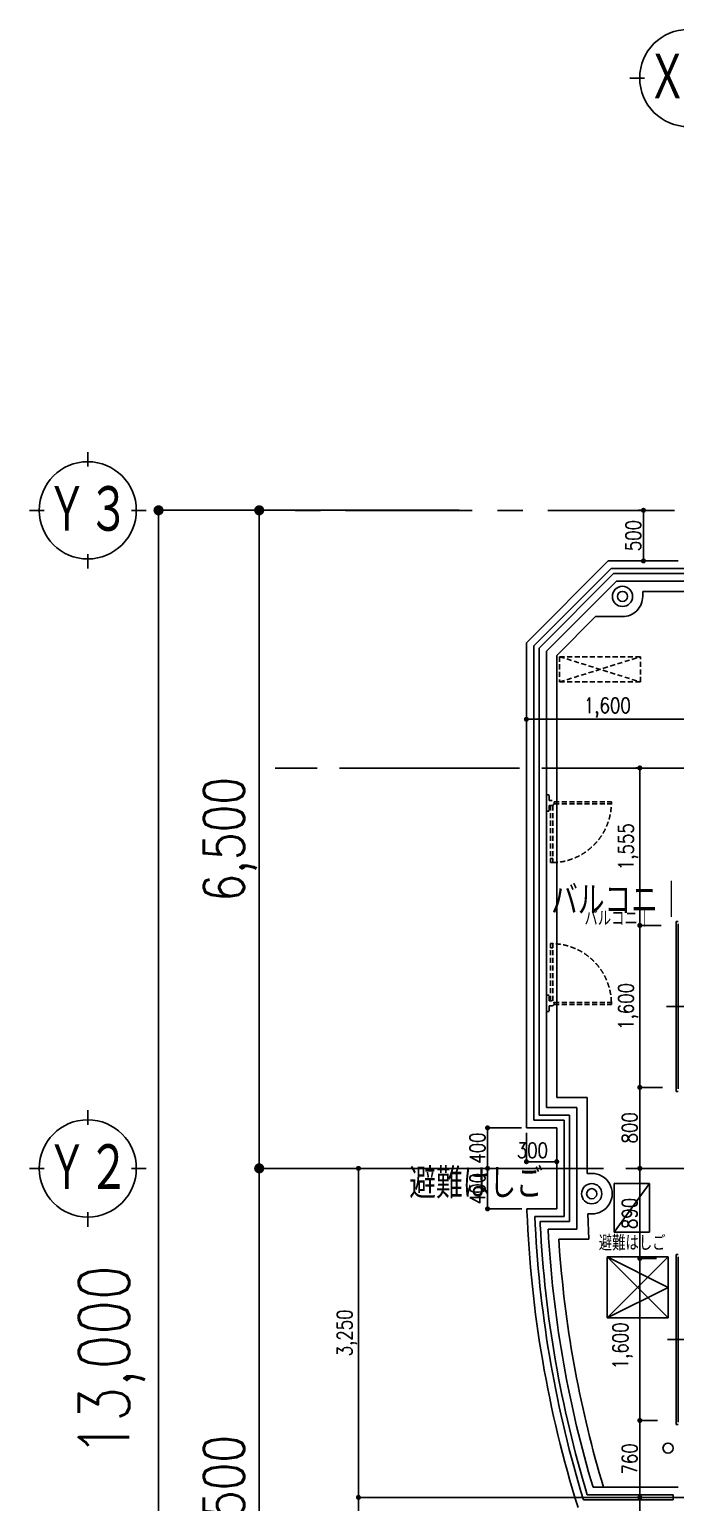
# Model space of a CAD drawing. Header units: millimetres. Extents: x 15495 to 166182, y -39946 to 18307.
# Drawn here: x 84778 to 91165, y -31061 to -16511 of the extents above; entities that cross this region are included whole.
import ezdxf
from ezdxf.enums import TextEntityAlignment as Align

# ---------------------------------------------------------------- set-up
doc = ezdxf.new("R2010")
doc.units = ezdxf.units.MM
doc.header["$LTSCALE"] = 1000
doc.linetypes.add('CENTER', pattern=[2, 1.25, -0.25, 0.25, -0.25])
doc.linetypes.add('DASHED2', pattern=[0.375, 0.25, -0.125])
doc.layers.get('0').update_dxf_attribs({"linetype": 'CONTINUOUS'})
for name, color, linetype in [('F_FITT1-100', 5, 'CONTINUOUS'), ('F_FITT1-50', 5, 'CONTINUOUS'), ('F_FITT2-100', 1, 'CONTINUOUS'), ('F_FITT2-50', 1, 'CONTINUOUS'), ('K-A_EQP-50', 60, 'CONTINUOUS'), ('TF-A_ELSE-100', 6, 'CONTINUOUS'), ('TF-A_ELSE-50', 6, 'CONTINUOUS'), ('TF-A_EQP-50', 60, 'CONTINUOUS'), ('TF-E_DIM-100', 3, 'CONTINUOUS'), ('TF-E_DIM-50', 3, 'CONTINUOUS'), ('TF-E_GRID-100', 1, 'CENTER'), ('TF-E_GRID-50', 1, 'CENTER'), ('TF-E_TEXT-100', 3, 'CONTINUOUS'), ('TF-E_TEXT-50', 3, 'CONTINUOUS'), ('TF-F_FITT1-100', 5, 'CONTINUOUS'), ('TF-F_FITT1-50', 5, 'CONTINUOUS'), ('TF-F_HIDE-50', 12, 'CONTINUOUS'), ('TF-H_LINE1-50', 140, 'CONTINUOUS')]:
    doc.layers.add(name, color=color, linetype=linetype)
doc.styles.add('DIM', font='romans.shx', dxfattribs={"width": 0.8, "bigfont": 'bigfont.shx'})
doc.styles.add('ROOM', font='romans.shx', dxfattribs={"width": 0.8, "bigfont": 'bigfont.shx'})
doc.styles.add('ROOM_TATE', font='romans.shx', dxfattribs={"width": 0.8, "bigfont": 'bigfont.shx'})
doc.styles.get("Standard").update_dxf_attribs({"font": 'txt.shx', "bigfont": 'bigfont.shx'})
doc.dimstyles.new('DIM100_4_3', dxfattribs={"dimscale": 100, "dimtxt": 4, "dimasz": 1, "dimexe": 0, "dimexo": 1, "dimgap": 0.5, "dimtad": 1, "dimdec": 1, "dimdsep": 46, "dimlunit": 6, "dimtxsty": 'DIM', "dimblk1": 'DOT', "dimblk2": 'DOT', "dimsah": 1, "dimcen": 1, "dimclrd": 256, "dimclre": 256, "dimclrt": 256, "dimadec": 0, "dimazin": 0, "dimtfac": 1, "dimtdec": 1, "dimtix": 1, "dimtmove": 2, "dimatfit": 3, "dimldrblk": 'DOT', "dimfxl": 1, "dimtvp": 0.833333, "dimtolj": 1, "dimarcsym": 0})
doc.dimstyles.new('DIM100_5_3', dxfattribs={"dimscale": 100, "dimtxt": 5, "dimasz": 1, "dimexe": 0, "dimexo": 1, "dimgap": 0.5, "dimtad": 1, "dimdec": 1, "dimdsep": 46, "dimlunit": 6, "dimtxsty": 'DIM', "dimblk1": 'DOT', "dimblk2": 'DOT', "dimsah": 1, "dimcen": 1, "dimclrd": 256, "dimclre": 256, "dimclrt": 256, "dimadec": 0, "dimazin": 0, "dimtfac": 1, "dimtdec": 1, "dimtix": 1, "dimtmove": 2, "dimatfit": 3, "dimldrblk": 'DOT', "dimfxl": 1, "dimtvp": 0.833333, "dimtolj": 1, "dimarcsym": 0})
doc.dimstyles.new('DIM50_3_3', dxfattribs={"dimscale": 50, "dimtxt": 3, "dimasz": 1, "dimexe": 0, "dimexo": 1, "dimgap": 0.5, "dimtad": 1, "dimdec": 1, "dimdsep": 46, "dimlunit": 6, "dimtxsty": 'DIM', "dimblk1": 'DOT', "dimblk2": 'DOT', "dimsah": 1, "dimcen": 1, "dimclrd": 256, "dimclre": 256, "dimclrt": 256, "dimadec": 0, "dimazin": 0, "dimtfac": 1, "dimtdec": 1, "dimtix": 1, "dimtmove": 2, "dimatfit": 3, "dimldrblk": 'DOT', "dimfxl": 1, "dimtvp": 0.833333, "dimtolj": 1, "dimarcsym": 0})

# ---------------------------------------------------------------- blocks, each defined once
blk = doc.blocks.new('DOT')
at = {"color": 0, "linetype": 'ByBlock'}
blk.add_line((-0.5, 0), (-1, 0), dxfattribs=at)
at = {"color": 0, "linetype": 'ByBlock', "const_width": 0.5}
blk.add_lwpolyline([(-0.25, 0, 1), (0.25, 0, 1)], format="xyb", close=True, dxfattribs=at)
blk = doc.blocks.new('*D719')
at = {"layer": 'TF-E_DIM-100', "lineweight": -2}
for p, q in [((88788, -27761), (87049, -27761)), ((87049, -34161), (87049, -27861)), ((88788, -34261), (87049, -34261))]:
    blk.add_line(p, q, dxfattribs=at)
at = {"layer": 'TF-E_DIM-100', "lineweight": -2, "xscale": 100, "yscale": 100, "zscale": 100}
for p, rotation in [((87049, -27761), 90), ((87049, -34261), 270)]:
    blk.add_blockref('DOT', p, dxfattribs=dict(at, rotation=rotation))
at = {"layer": 'TF-E_DIM-100', "insert": (86761, -31011), "char_height": 400, "attachment_point": 5, "rotation": 90, "style": 'DIM'}
blk.add_mtext('\\A1;6,500', dxfattribs=at)
blk = doc.blocks.new('_DOT')
at = {"color": 0, "linetype": 'ByBlock'}
blk.add_line((-0.5, 0), (-1, 0), dxfattribs=at)
at = {"color": 0, "linetype": 'ByBlock', "const_width": 0.5}
blk.add_lwpolyline([(-0.25, 0, 1), (0.25, 0, 1)], format="xyb", close=True, dxfattribs=at)
blk = doc.blocks.new('*D718')
at = {"layer": 'TF-E_DIM-100', "lineweight": -2}
for p, q in [((89024, -21261), (86054, -21261)), ((86054, -34161), (86054, -21361)), ((89024, -34261), (86054, -34261))]:
    blk.add_line(p, q, dxfattribs=at)
at = {"layer": 'TF-E_DIM-100', "lineweight": -2, "xscale": 100, "yscale": 100, "zscale": 100}
for p, rotation in [((86054, -21261), 90), ((86054, -34261), 270)]:
    blk.add_blockref('DOT', p, dxfattribs=dict(at, rotation=rotation))
at = {"layer": 'TF-E_DIM-100', "insert": (85591, -29662), "char_height": 500, "attachment_point": 5, "rotation": 90, "style": 'DIM'}
blk.add_mtext('\\A1;13,000', dxfattribs=at)
blk = doc.blocks.new('*D720')
at = {"layer": 'TF-E_DIM-100', "lineweight": -2}
for p, q in [((88788, -21261), (87049, -21261)), ((87049, -27661), (87049, -21361)), ((88788, -27761), (87049, -27761))]:
    blk.add_line(p, q, dxfattribs=at)
at = {"layer": 'TF-E_DIM-100', "lineweight": -2, "xscale": 100, "yscale": 100, "zscale": 100}
for p, rotation in [((87049, -21261), 90), ((87049, -27761), 270)]:
    blk.add_blockref('DOT', p, dxfattribs=dict(at, rotation=rotation))
at = {"layer": 'TF-E_DIM-100', "insert": (86761, -24511), "char_height": 400, "attachment_point": 5, "rotation": 90, "style": 'DIM'}
blk.add_mtext('\\A1;6,500', dxfattribs=at)
blk = doc.blocks.new("AW-1'_100")
at = {"layer": 'F_FITT1-100'}
for p, q in [((25, -100), (25, 815)), ((-205, 0), (200, 0)), ((-25, 100), (-25, -815))]:
    blk.add_line(p, q, dxfattribs=at)
at = {"layer": 'F_FITT2-100'}
for p, q in [((-100, -815), (-100, 815)), ((120, 815), (120, -815))]:
    blk.add_line(p, q, dxfattribs=at)
blk = doc.blocks.new('*D717')
at = {"layer": 'TF-E_DIM-50', "lineweight": -2}
for p, q in [((88068, -27761), (88030, -27761)), ((88030, -30961), (88030, -27811)), ((91442, -31011), (88030, -31011))]:
    blk.add_line(p, q, dxfattribs=at)
at = {"layer": 'TF-E_DIM-50', "lineweight": -2, "xscale": 50, "yscale": 50, "zscale": 50}
for p, rotation in [((88030, -27761), 90), ((88030, -31011), 270)]:
    blk.add_blockref('DOT', p, dxfattribs=dict(at, rotation=rotation))
at = {"layer": 'TF-E_DIM-50', "insert": (87916, -29386), "char_height": 150, "attachment_point": 5, "rotation": 90, "style": 'DIM'}
blk.add_mtext('\\A1;3,250', dxfattribs=at)
blk = doc.blocks.new('*D716')
at = {"layer": 'TF-E_DIM-50', "lineweight": -2}
for p, q in [((91442, -31011), (88030, -31011)), ((88030, -34211), (88030, -31061)), ((88199, -34261), (88030, -34261))]:
    blk.add_line(p, q, dxfattribs=at)
at = {"layer": 'TF-E_DIM-50', "lineweight": -2, "xscale": 50, "yscale": 50, "zscale": 50}
for p, rotation in [((88030, -31011), 90), ((88030, -34261), 270)]:
    blk.add_blockref('DOT', p, dxfattribs=dict(at, rotation=rotation))
at = {"layer": 'TF-E_DIM-50', "insert": (87916, -32636), "char_height": 150, "attachment_point": 5, "rotation": 90, "style": 'DIM'}
blk.add_mtext('\\A1;3,250', dxfattribs=at)
blk = doc.blocks.new('*D715')
at = {"layer": 'TF-E_DIM-50', "lineweight": -2}
for p, q in [((90976, -28651), (90811, -28651)), ((90811, -28701), (90811, -30201)), ((90986, -30251), (90811, -30251))]:
    blk.add_line(p, q, dxfattribs=at)
at = {"layer": 'TF-E_DIM-50', "lineweight": -2, "xscale": 50, "yscale": 50, "zscale": 50}
for p, rotation in [((90811, -28651), 90), ((90811, -30251), 270)]:
    blk.add_blockref('DOT', p, dxfattribs=dict(at, rotation=rotation))
at = {"layer": 'TF-E_DIM-50', "insert": (90642, -29514), "char_height": 150, "attachment_point": 5, "rotation": 90, "style": 'DIM'}
blk.add_mtext('\\A1;1,600', dxfattribs=at)
blk = doc.blocks.new('*D714')
at = {"layer": 'TF-E_DIM-50', "lineweight": -2}
for p, q in [((89690, -23368), (89690, -23325)), ((91240, -23325), (89740, -23325)), ((91290, -23368), (91290, -23325))]:
    blk.add_line(p, q, dxfattribs=at)
at = {"layer": 'TF-E_DIM-50', "lineweight": -2, "xscale": 50, "yscale": 50, "zscale": 50, "rotation": 180}
blk.add_blockref('DOT', (89690, -23325), dxfattribs=at)
at = {"layer": 'TF-E_DIM-50', "lineweight": -2, "xscale": 50, "yscale": 50, "zscale": 50}
blk.add_blockref('DOT', (91290, -23325), dxfattribs=at)
at = {"layer": 'TF-E_DIM-50', "insert": (90490, -23211), "char_height": 150, "attachment_point": 5, "style": 'DIM'}
blk.add_mtext('\\A1;1,600', dxfattribs=at)
blk = doc.blocks.new('ACOUT')
at = {"layer": 'K-A_EQP-50', "linetype": 'DASHED2', "ltscale": 0.2}
for p, q in [((0, 0), (-800, 250)), ((0, 250), (-800, 0)), ((-800, 0), (-800, 250)), ((-800, 250), (0, 250)), ((0, 250), (0, 0)), ((0, 0), (-800, 0))]:
    blk.add_line(p, q, dxfattribs=at)
blk = doc.blocks.new('*D723')
at = {"layer": 'TF-E_DIM-50', "lineweight": -2}
for p, q in [((89690, -27411), (89690, -27695)), ((89990, -27576), (89990, -27695)), ((89740, -27695), (89940, -27695))]:
    blk.add_line(p, q, dxfattribs=at)
at = {"layer": 'TF-E_DIM-50', "lineweight": -2, "xscale": 50, "yscale": 50, "zscale": 50, "rotation": 180}
blk.add_blockref('DOT', (89690, -27695), dxfattribs=at)
at = {"layer": 'TF-E_DIM-50', "lineweight": -2, "xscale": 50, "yscale": 50, "zscale": 50}
blk.add_blockref('DOT', (89990, -27695), dxfattribs=at)
at = {"layer": 'TF-E_DIM-50', "insert": (89749, -27583), "char_height": 150, "attachment_point": 5, "style": 'DIM'}
blk.add_mtext('\\A1;300', dxfattribs=at)
blk = doc.blocks.new('*D722')
at = {"layer": 'TF-E_DIM-50', "lineweight": -2}
for p, q in [((89640, -27361), (89306, -27361)), ((89306, -27411), (89306, -27711)), ((89440, -27761), (89306, -27761))]:
    blk.add_line(p, q, dxfattribs=at)
at = {"layer": 'TF-E_DIM-50', "lineweight": -2, "xscale": 50, "yscale": 50, "zscale": 50}
for p, rotation in [((89306, -27361), 90), ((89306, -27761), 270)]:
    blk.add_blockref('DOT', p, dxfattribs=dict(at, rotation=rotation))
at = {"layer": 'TF-E_DIM-50', "insert": (89206, -27561), "char_height": 150, "attachment_point": 5, "rotation": 90, "style": 'DIM'}
blk.add_mtext('\\A1;400', dxfattribs=at)
blk = doc.blocks.new('*D721')
at = {"layer": 'TF-E_DIM-50', "lineweight": -2}
for p, q in [((89440, -27761), (89306, -27761)), ((89306, -27811), (89306, -28111)), ((89645, -28161), (89306, -28161))]:
    blk.add_line(p, q, dxfattribs=at)
at = {"layer": 'TF-E_DIM-50', "lineweight": -2, "xscale": 50, "yscale": 50, "zscale": 50}
for p, rotation in [((89306, -27761), 90), ((89306, -28161), 270)]:
    blk.add_blockref('DOT', p, dxfattribs=dict(at, rotation=rotation))
at = {"layer": 'TF-E_DIM-50', "insert": (89206, -27961), "char_height": 150, "attachment_point": 5, "rotation": 90, "style": 'DIM'}
blk.add_mtext('\\A1;400', dxfattribs=at)
blk = doc.blocks.new('*D665')
at = {"layer": 'TF-E_DIM-50', "lineweight": -2}
for p, q in [((90855, -27761), (90811, -27761)), ((90811, -27811), (90811, -28601)), ((90976, -28651), (90811, -28651))]:
    blk.add_line(p, q, dxfattribs=at)
at = {"layer": 'TF-E_DIM-50', "lineweight": -2, "xscale": 50, "yscale": 50, "zscale": 50}
for p, rotation in [((90811, -27761), 90), ((90811, -28651), 270)]:
    blk.add_blockref('DOT', p, dxfattribs=dict(at, rotation=rotation))
at = {"layer": 'TF-E_DIM-50', "insert": (90711, -28206), "char_height": 150, "attachment_point": 5, "rotation": 90, "style": 'DIM'}
blk.add_mtext('\\A1;890', dxfattribs=at)
blk = doc.blocks.new('*D662')
at = {"layer": 'TF-E_DIM-50', "lineweight": -2}
for p, q in [((90986, -30251), (90811, -30251)), ((90811, -30301), (90811, -30961)), ((91240, -31011), (90811, -31011))]:
    blk.add_line(p, q, dxfattribs=at)
at = {"layer": 'TF-E_DIM-50', "lineweight": -2, "xscale": 50, "yscale": 50, "zscale": 50}
for p, rotation in [((90811, -30251), 90), ((90811, -31011), 270)]:
    blk.add_blockref('DOT', p, dxfattribs=dict(at, rotation=rotation))
at = {"layer": 'TF-E_DIM-50', "insert": (90711, -30631), "char_height": 150, "attachment_point": 5, "rotation": 90, "style": 'DIM'}
blk.add_mtext('\\A1;760', dxfattribs=at)
blk = doc.blocks.new('*D728')
at = {"layer": 'TF-E_DIM-50', "lineweight": -2}
for p, q in [((91240, -31011), (90811, -31011)), ((90811, -31061), (90811, -31701)), ((91319, -31751), (90811, -31751))]:
    blk.add_line(p, q, dxfattribs=at)
at = {"layer": 'TF-E_DIM-50', "lineweight": -2, "xscale": 50, "yscale": 50, "zscale": 50}
for p, rotation in [((90811, -31011), 90), ((90811, -31751), 270)]:
    blk.add_blockref('DOT', p, dxfattribs=dict(at, rotation=rotation))
at = {"layer": 'TF-E_DIM-50', "insert": (90711, -31381), "char_height": 150, "attachment_point": 5, "rotation": 90, "style": 'DIM'}
blk.add_mtext('\\A1;740', dxfattribs=at)
blk = doc.blocks.new("AW-1'_50")
at = {"layer": 'F_FITT1-50'}
for p, q in [((-130.00075, 815.001625), (-130.00075, 840.001625)), ((-35.00075, 840.001625), (-130.00075, 840.001625)), ((-35.00075, 815.001625), (-130.00075, 815.001625)), ((-35.00075, 825.001625), (-35.00075, 800.001625)), ((-15.00075, 825.001625), (-35.00075, 825.001625)), ((34.99925, 800.001625), (-35.00075, 800.001625)), ((3.99925, 800.001625), (3.99925, 762.001625)), ((25.99925, 762.001625), (3.99925, 762.001625)), ((14.99925, 825.001625), (34.99925, 825.001625)), ((14.99925, 762.001625), (14.99925, 25.001875)), ((25.99925, 800.001625), (25.99925, 762.001625)), ((34.99925, 825.001625), (34.99925, 800.001625)), ((199.99925, 0), (-200.00075, 0)), ((-61.50075, 25.001875), (-4.00075, 25.001875)), ((-61.50075, -24.998125), (-61.50075, 25.001875)), ((-26.00075, 25.001875), (-26.00075, -24.998125)), ((-4.00075, 25.001875), (-4.00075, -24.998125)), ((3.99925, 25.001875), (25.99925, 25.001875)), ((3.99925, -24.998125), (3.99925, 25.001875)), ((25.99925, 25.001875), (25.99925, -24.998125)), ((-4.00075, -24.998125), (-61.50075, -24.998125)), ((-15.00075, -761.998375), (-15.00075, -24.998125)), ((25.99925, -24.998125), (3.99925, -24.998125)), ((-130.00075, -814.998375), (-130.00075, -839.998375)), ((-35.00075, -814.998375), (-130.00075, -814.998375)), ((-35.00075, -839.998375), (-130.00075, -839.998375)), ((34.99925, -799.998375), (-35.00075, -799.998375)), ((-35.00075, -824.998375), (-35.00075, -799.998375)), ((-15.00075, -824.998375), (-35.00075, -824.998375)), ((-35.00075, -839.998375), (-35.00075, -824.998375)), ((-4.00075, -761.998375), (-26.00075, -761.998375)), ((34.99925, -824.998375), (14.99925, -824.998375)), ((34.99925, -824.998375), (34.99925, -799.998375))]:
    blk.add_line(p, q, dxfattribs=at)
at = {"layer": 'F_FITT2-50'}
for p, q in [((-130.00075, 815.001625), (-130.00075, -814.998375)), ((-35.00075, 800.001625), (-35.00075, 25.001875)), ((3.99925, 762.001625), (3.99925, 25.001875)), ((25.99925, 762.001625), (25.99925, 25.001875)), ((34.99925, 800.001625), (34.99925, -799.998375)), ((99.99925, 840.001), (119.99925, 840.001)), ((119.99925, 840.001), (119.99925, -839.99775)), ((-35.00075, -799.998375), (-35.00075, -24.998125)), ((-26.00075, -799.998375), (-26.00075, -24.998125)), ((-4.00075, -799.998375), (-4.00075, -24.998125)), ((99.99925, -839.99775), (119.99925, -839.99775))]:
    blk.add_line(p, q, dxfattribs=at)
blk = doc.blocks.new('*D705')
at = {"layer": 'TF-E_DIM-50', "lineweight": -2}
for p, q in [((91023, -25361), (90811, -25361)), ((90811, -25411), (90811, -26911)), ((91036, -26961), (90811, -26961))]:
    blk.add_line(p, q, dxfattribs=at)
at = {"layer": 'TF-E_DIM-50', "lineweight": -2, "xscale": 50, "yscale": 50, "zscale": 50}
for p, rotation in [((90811, -25361), 90), ((90811, -26961), 270)]:
    blk.add_blockref('DOT', p, dxfattribs=dict(at, rotation=rotation))
at = {"layer": 'TF-E_DIM-50', "insert": (90697, -26161), "char_height": 150, "attachment_point": 5, "rotation": 90, "style": 'DIM'}
blk.add_mtext('\\A1;1,600', dxfattribs=at)
blk = doc.blocks.new('*D666')
at = {"layer": 'TF-E_DIM-50', "lineweight": -2}
for p, q in [((91036, -26961), (90811, -26961)), ((90811, -27011), (90811, -27711)), ((90855, -27761), (90811, -27761))]:
    blk.add_line(p, q, dxfattribs=at)
at = {"layer": 'TF-E_DIM-50', "lineweight": -2, "xscale": 50, "yscale": 50, "zscale": 50}
for p, rotation in [((90811, -26961), 90), ((90811, -27761), 270)]:
    blk.add_blockref('DOT', p, dxfattribs=dict(at, rotation=rotation))
at = {"layer": 'TF-E_DIM-50', "insert": (90711, -27361), "char_height": 150, "attachment_point": 5, "rotation": 90, "style": 'DIM'}
blk.add_mtext('\\A1;800', dxfattribs=at)
blk = doc.blocks.new('*D642')
at = {"layer": 'TF-E_DIM-50', "lineweight": -2}
for p, q in [((90771, -23806), (90811, -23806)), ((90811, -23856), (90811, -25311)), ((91023, -25361), (90811, -25361))]:
    blk.add_line(p, q, dxfattribs=at)
at = {"layer": 'TF-E_DIM-50', "lineweight": -2, "xscale": 50, "yscale": 50, "zscale": 50}
for p, rotation in [((90811, -23806), 90), ((90811, -25361), 270)]:
    blk.add_blockref('DOT', p, dxfattribs=dict(at, rotation=rotation))
at = {"layer": 'TF-E_DIM-50', "insert": (90697, -24584), "char_height": 150, "attachment_point": 5, "rotation": 90, "style": 'DIM'}
blk.add_mtext('\\A1;1,555', dxfattribs=at)
blk = doc.blocks.new('*D701')
at = {"layer": 'TF-E_DIM-50', "lineweight": -2}
for p, q in [((90797, -21261), (90847, -21261)), ((90847, -21711), (90847, -21311)), ((90797, -21761), (90847, -21761))]:
    blk.add_line(p, q, dxfattribs=at)
at = {"layer": 'TF-E_DIM-50', "lineweight": -2, "xscale": 50, "yscale": 50, "zscale": 50}
for p, rotation in [((90847, -21261), 90), ((90847, -21761), 270)]:
    blk.add_blockref('DOT', p, dxfattribs=dict(at, rotation=rotation))
at = {"layer": 'TF-E_DIM-50', "insert": (90747, -21511), "char_height": 150, "attachment_point": 5, "rotation": 90, "style": 'DIM'}
blk.add_mtext('\\A1;500', dxfattribs=at)
blk = doc.blocks.new('TF-BLOCK_100')
at = {"layer": 'TF-A_ELSE-100'}
for p, q in [((-791.42, 12500), (-1600, 11691.42)), ((-760.36, 12425), (-1525, 11660.36)), ((-739.65, 12375), (-1475, 11639.64)), ((-100, 12500), (-791.42, 12500)), ((-25, 12425), (-760.36, 12425)), ((25, 12375), (-739.65, 12375)), ((-708.58, 12300), (-1400, 11608.58)), ((100, 12300), (-708.58, 12300)), ((200, 12200), (-450, 12200)), ((-450, 12150), (-450, 12200)), ((-917.16, 11950), (-1300, 11567.16)), ((-650, 11950), (-917.16, 11950)), ((-1600, 6900), (-1600, 11691.42)), ((-1525, 6975), (-1525, 11660.36)), ((-1475, 7025), (-1475, 11639.64)), ((-1400, 7100), (-1400, 11608.58)), ((-1300, 7200), (-1300, 11567.16)), ((-1300, 7200), (-1000, 7200)), ((-1000, 6449.99), (-1000, 7200)), ((-1175, 7025), (-1475, 7025)), ((-1100, 7100), (-1400, 7100)), ((-1175, 7025), (-1175, 5975)), ((-1100, 7100), (-1100, 5900)), ((-1300, 6900), (-1600, 6900)), ((-1225, 6975), (-1525, 6975)), ((-1300, 6900), (-1300, 6100)), ((-1225, 6975), (-1225, 6025)), ((-954.1, 6449.99), (-1000, 6449.99)), ((-731.42, 5870), (-381.42, 6350)), ((-731.42, 6350), (-381.42, 6350)), ((-731.42, 6350), (-731.42, 5870)), ((-381.42, 6350), (-381.42, 5870)), ((-1594.61, 6100), (-1300, 6100)), ((-1593.92, 6077.87), (-1594.61, 6100)), ((-1512.82, 5941.03), (-1516.52, 6025)), ((-1516.52, 6025), (-1225, 6025)), ((-1462.89, 5943.54), (-1464.27, 5975)), ((-1464.27, 5975), (-1175, 5975)), ((-992.41, 6050), (-981.4, 5800)), ((-950, 6050), (-992.41, 6050)), ((-1380.17, 5809.3), (-1385.3, 5900)), ((-1385.3, 5900), (-1100, 5900)), ((-381.42, 5870), (-731.42, 5870)), ((-1270.91, 5678.94), (-1279.29, 5800)), ((-981.4, 5800), (-1279.29, 5800)), ((-800, 5625), (-200, 5625)), ((-800, 5025), (-200, 5625)), ((-200, 5025), (-800, 5625)), ((-800, 5025), (-800, 5625)), ((-200, 5625), (-200, 5025)), ((-200, 5025), (-800, 5025)), ((-941.32, 3350), (-100, 3350)), ((-1035.17, 3225), (-150, 3225)), ((-997.63, 3275), (-150, 3275)), ((-150, 3275), (-150, 3225))]:
    blk.add_line(p, q, dxfattribs=at)
for centre, radius in [((-650, 12150), 100), ((-650, 12150), 50), ((-954.1, 6250), 100), ((-954.1, 6250), 50), ((-200, 3737), 50)]:
    blk.add_circle(centre, radius, dxfattribs=at)
for centre, radius, start, end in [((-650, 12150), 200, 269.999901, 0), ((-951.73, 6250), 200.01, 269.323334, 90.676666), ((9634.07, 6505.51), 11236.13, 182.181186, 197.375697), ((9710.69, 6514.84), 11238.17, 182.926719, 197.021935), ((9675.46, 6510.68), 11152.78, 182.914812, 196.865309), ((9634.88, 6506.08), 11037.07, 183.619505, 196.615796), ((9630.92, 6504.35), 10933.03, 184.329802, 196.769121)]:
    blk.add_arc(centre, radius, start, end, dxfattribs=at)
at = {"layer": 'TF-E_GRID-100', "color": 3, "linetype": 'Continuous'}
for p, q in [((-576, 17270.32), (-432, 17270.32)), ((-5935.29, 13576), (-5935.29, 13432)), ((-6367.29, 13000), (-6511.29, 13000)), ((-5359.29, 13000), (-5503.29, 13000)), ((-5935.29, 12568), (-5935.29, 12424)), ((-5935.29, 7076), (-5935.29, 6932)), ((-6367.29, 6500), (-6511.29, 6500)), ((-5359.29, 6500), (-5503.29, 6500)), ((-5935.29, 6068), (-5935.29, 5924))]:
    blk.add_line(p, q, dxfattribs=at)
at = {"layer": 'TF-E_GRID-100'}
for p, q in [((31863.65, 13000), (-4082.3, 13000)), ((29802.87, 10455), (-4082.3, 10455)), ((30632.81, 6500), (-4082.3, 6500))]:
    blk.add_line(p, q, dxfattribs=at)
at = {"layer": 'TF-E_GRID-100', "color": 3, "linetype": 'Continuous'}
for centre in [(0, 17270.32), (-5935.29, 13000), (-5935.29, 6500)]:
    blk.add_circle(centre, 480, dxfattribs=at)
at = {"layer": 'TF-F_FITT1-100'}
for p, q in [((-215, 8100), (230, 8100)), ((-200, 4810), (200, 4810))]:
    blk.add_line(p, q, dxfattribs=at)
for p in [(0, 8100), (0, 4810)]:
    blk.add_blockref("AW-1'_100", p, dxfattribs=at)
at = {"layer": 'TF-E_GRID-100', "color": 3, "linetype": 'Continuous', "width": 0.75}
for s, p in [('Ｘ１', (0, 17270.32)), ('Ｙ３', (-5935.29, 13000)), ('Ｙ２', (-5935.29, 6500))]:
    blk.add_text(s, height=500, dxfattribs=at).set_placement(p, align=Align.MIDDLE)
at = {"layer": 'TF-E_TEXT-100', "style": 'ROOM_TATE', "width": 0.8}
blk.add_text('バルコニ｜', height=300, dxfattribs=at).set_placement((-695.77, 9162.86), align=Align.MIDDLE)
at = {"layer": 'TF-E_TEXT-100', "style": 'ROOM', "width": 0.8}
blk.add_text('避難はしご', height=300, dxfattribs=at).set_placement((-2757.03, 6203.74))
at = {"layer": 'TF-E_DIM-100'}
dim = blk.add_linear_dim(base=(-5235.29, 13000), p1=(-2166.04, 0), p2=(-2166.04, 13000), angle=90, dimstyle='DIM100_5_3', dxfattribs=at)
dim.commit()
dim.dimension.update_dxf_attribs({"geometry": '*D718', "text_midpoint": (-5698.9, 4599.41), "dimtype": 128, "insert": (-91289.59, 34261.4)})
for base, p1, p2, picture, middle in [((-4240.38, 13000), (-2401.97, 6500), (-2401.97, 13000), '*D720', (-4528.47, 9750)), ((-4240.38, 6500), (-2401.97, 0), (-2401.97, 6500), '*D719', (-4528.47, 3250))]:
    dim = blk.add_linear_dim(base=base, p1=p1, p2=p2, angle=90, dimstyle='DIM100_4_3', dxfattribs=at)
    dim.commit()
    dim.dimension.update_dxf_attribs({"geometry": picture, "text_midpoint": middle, "insert": (-91289.59, 34261.4)})
blk = doc.blocks.new('TF-BLOCK_50')
at = {"layer": 'TF-A_ELSE-50'}
for p, q in [((-791.42, 12500), (-1600, 11691.42)), ((-760.36, 12425), (-1525, 11660.36)), ((-739.65, 12375), (-1475, 11639.64)), ((-100, 12500), (-791.42, 12500)), ((-25, 12425), (-760.36, 12425)), ((25, 12375), (-739.65, 12375)), ((-708.58, 12300), (-1400, 11608.58)), ((100, 12300), (-708.58, 12300)), ((200, 12200), (-450, 12200)), ((-450, 12150), (-450, 12200)), ((-917.16, 11950), (-1300, 11567.16)), ((-650, 11950), (-917.16, 11950)), ((-1600, 6900), (-1600, 11691.42)), ((-1525, 6975), (-1525, 11660.36)), ((-1475, 7025), (-1475, 11639.64)), ((-1400, 7100), (-1400, 11608.58)), ((-1300, 7200), (-1300, 11567.16)), ((-1300, 7200), (-1000, 7200)), ((-1000, 6449.99), (-1000, 7200)), ((-1175, 7025), (-1475, 7025)), ((-1100, 7100), (-1400, 7100)), ((-1175, 7025), (-1175, 5975)), ((-1100, 7100), (-1100, 5900)), ((-1300, 6900), (-1600, 6900)), ((-1225, 6975), (-1525, 6975)), ((-1300, 6900), (-1300, 6100)), ((-1225, 6975), (-1225, 6025)), ((-954.1, 6449.99), (-1000, 6449.99)), ((-731.42, 5870), (-381.42, 6350)), ((-731.42, 6350), (-381.42, 6350)), ((-731.42, 6350), (-731.42, 5870)), ((-381.42, 6350), (-381.42, 5870)), ((-1593.92, 6077.87), (-1594.61, 6100)), ((-1594.61, 6100), (-1300, 6100)), ((-1512.82, 5941.03), (-1516.52, 6025)), ((-1516.52, 6025), (-1225, 6025)), ((-1462.89, 5943.54), (-1464.27, 5975)), ((-1464.27, 5975), (-1175, 5975)), ((-992.41, 6050), (-981.4, 5800)), ((-950, 6050), (-992.41, 6050)), ((-1380.17, 5809.3), (-1385.3, 5900)), ((-1385.3, 5900), (-1100, 5900)), ((-381.42, 5870), (-731.42, 5870)), ((-1270.91, 5678.94), (-1279.29, 5800)), ((-981.4, 5800), (-1279.29, 5800)), ((-941.32, 3350), (-100, 3350)), ((-1035.17, 3225), (-150, 3225)), ((-997.63, 3275), (-150, 3275)), ((-150, 3275), (-150, 3225))]:
    blk.add_line(p, q, dxfattribs=at)
for centre, radius in [((-650, 12150), 100), ((-650, 12150), 50), ((-954.1, 6250), 100), ((-954.1, 6250), 50)]:
    blk.add_circle(centre, radius, dxfattribs=at)
for centre, radius, start, end in [((-650, 12150), 200, 269.999901, 0), ((-951.73, 6250), 200.01, 269.323334, 90.676666), ((9634.07, 6505.51), 11236.13, 182.181186, 197.375697), ((9710.69, 6514.84), 11238.17, 182.926719, 197.021935), ((9675.46, 6510.68), 11152.78, 182.914812, 196.865309), ((9634.88, 6506.08), 11037.07, 183.619505, 196.615796), ((9630.92, 6504.35), 10933.03, 184.329802, 196.769121)]:
    blk.add_arc(centre, radius, start, end, dxfattribs=at)
at = {"layer": 'TF-E_GRID-50'}
for p, q in [((31863.65, 13000), (-4082.3, 13000)), ((30333.71, 10455), (-4082.3, 10455)), ((31163.65, 6500), (-4082.3, 6500))]:
    blk.add_line(p, q, dxfattribs=at)
at = {"layer": 'TF-F_FITT1-50'}
blk.add_line((-215, 8100), (230, 8100), dxfattribs=at)
at = {"layer": 'TF-F_HIDE-50', "ltscale": 0.2}
for p, q in [((-800, 5625), (-200, 5325)), ((-800, 5625), (-200, 5625)), ((-800, 5025), (-800, 5625)), ((-200, 5625), (-200, 5025)), ((-200, 5325), (-800, 5025)), ((-200, 5025), (-800, 5025))]:
    blk.add_line(p, q, dxfattribs=at)
at = {"layer": 'TF-H_LINE1-50', "linetype": 'DASHED2', "ltscale": 0.2}
for p, q in [((-1375, 10190), (-1390, 10190)), ((-1375, 10135), (-1375, 10190)), ((-1350, 10135), (-1375, 10135)), ((-1375, 10085), (-1375, 10030)), ((-1350, 10085), (-1375, 10085)), ((-1360, 10085), (-1360, 9520)), ((-1340, 10085), (-1340, 9520)), ((-1325, 10120), (-760, 10120)), ((-1325, 10100), (-760, 10100)), ((-760, 10100), (-760, 10120)), ((-1375, 10030), (-1390, 10030)), ((-1360, 9560), (-1340, 9560)), ((-1360, 9520), (-1340, 9520)), ((-1360, 8155), (-1360, 8720)), ((-1360, 8720), (-1340, 8720)), ((-1360, 8680), (-1340, 8680)), ((-1340, 8155), (-1340, 8720)), ((-1375, 8210), (-1390, 8210)), ((-1375, 8155), (-1375, 8210)), ((-1350, 8155), (-1375, 8155)), ((-1375, 8050), (-1390, 8050)), ((-1375, 8105), (-1375, 8050)), ((-1350, 8105), (-1375, 8105)), ((-1325, 8140), (-760, 8140)), ((-1325, 8120), (-760, 8120)), ((-760, 8140), (-760, 8120))]:
    blk.add_line(p, q, dxfattribs=at)
for centre, radius, start, end in [((-1350, 10110), 25, 270, 90), ((-1352.66, 10112.66), 592.8, 271.224183, 358.775817), ((-1352.66, 8127.34), 592.8, 1.224183, 88.775817), ((-1350, 8130), 25, 270, 90)]:
    blk.add_arc(centre, radius, start, end, dxfattribs=at)
at = {"layer": 'TF-A_EQP-50', "xscale": -1}
blk.add_blockref('ACOUT', (-1272.12, 11304.51), dxfattribs=at)
at = {"layer": 'TF-F_FITT1-50', "xscale": -1, "yscale": -1}
for p in [(0, 8100), (0, 4810)]:
    blk.add_blockref("AW-1'_50", p, dxfattribs=at)
at = {"layer": 'TF-E_TEXT-50', "style": 'ROOM_TATE', "width": 0.8}
blk.add_text('バルコニ｜', height=150, dxfattribs=at).set_placement((-695.77, 8978.07), align=Align.MIDDLE)
at = {"layer": 'TF-E_TEXT-50', "style": 'ROOM', "width": 0.8}
blk.add_text('避難はしご', height=150, dxfattribs=at).set_placement((-883.98, 5688.7))
at = {"layer": 'TF-E_DIM-50'}
for base, p1, p2, picture, middle in [((-442.95, 13000), (-442.95, 12500), (-442.95, 13000), '*D701', (-542.95, 12750)), ((-478.77, 8900), (-468.29, 10455), (-217.07, 8900), '*D642', (-593.06, 9677.5)), ((-478.77, 7300), (-217.07, 8900), (-204.05, 7300), '*D705', (-593.06, 8100)), ((-478.77, 6500), (-204.05, 7300), (-484.09, 6500), '*D666', (-578.77, 6900)), ((-1984.06, 6500), (-1600, 6900), (-1799.55, 6500), '*D722', (-2084.06, 6700)), ((-3259.44, 6500), (202.4, 3250), (-3171.8, 6500), '*D717', (-3373.73, 4875)), ((-1984.06, 6100), (-1799.55, 6500), (-1594.61, 6100), '*D721', (-2084.06, 6300)), ((-478.77, 5610), (-484.09, 6500), (-263.8, 5610), '*D665', (-578.77, 6055)), ((-478.77, 3250), (-253.3, 4010), (0, 3250), '*D662', (-578.77, 3630)), ((-3259.44, 3250), (-3040.34, 0), (202.4, 3250), '*D716', (-3373.73, 1625)), ((-478.77, 2510), (0, 3250), (79.32, 2510), '*D728', (-578.77, 2880))]:
    dim = blk.add_linear_dim(base=base, p1=p1, p2=p2, angle=90, dimstyle='DIM50_3_3', dxfattribs=at)
    dim.commit()
    dim.dimension.update_dxf_attribs({"geometry": picture, "text_midpoint": middle, "insert": (-91289.59, 34261.4)})
dim = blk.add_linear_dim(base=(-1600, 10936.29), p1=(0, 10943.62), p2=(-1600, 10943.62), dimstyle='DIM50_3_3', dxfattribs=at)
dim.commit()
dim.dimension.update_dxf_attribs({"geometry": '*D714', "text_midpoint": (-800, 11050.58), "insert": (-91289.59, 34261.4)})
dim = blk.add_linear_dim(base=(-1300, 6566.68), p1=(-1600, 6900), p2=(-1300, 6735.22), dimstyle='DIM50_3_3', dxfattribs=at)
dim.commit()
dim.dimension.update_dxf_attribs({"geometry": '*D723', "text_midpoint": (-1540.5, 6678.31), "dimtype": 128, "insert": (-91289.59, 34261.4)})
dim = blk.add_linear_dim(base=(-478.77, 4010), p1=(-263.8, 5610), p2=(-253.3, 4010), angle=90, dimstyle='DIM50_3_3', dxfattribs=at)
dim.commit()
dim.dimension.update_dxf_attribs({"geometry": '*D715', "text_midpoint": (-647.16, 4747.78), "dimtype": 128, "insert": (-91289.59, 34261.4)})

msp = doc.modelspace()

# ---------------------------------------------------------------- block references
for name in ['TF-BLOCK_100', 'TF-BLOCK_50']:
    msp.add_blockref(name, (91290, -34261))

doc.saveas('drawing.dxf')
